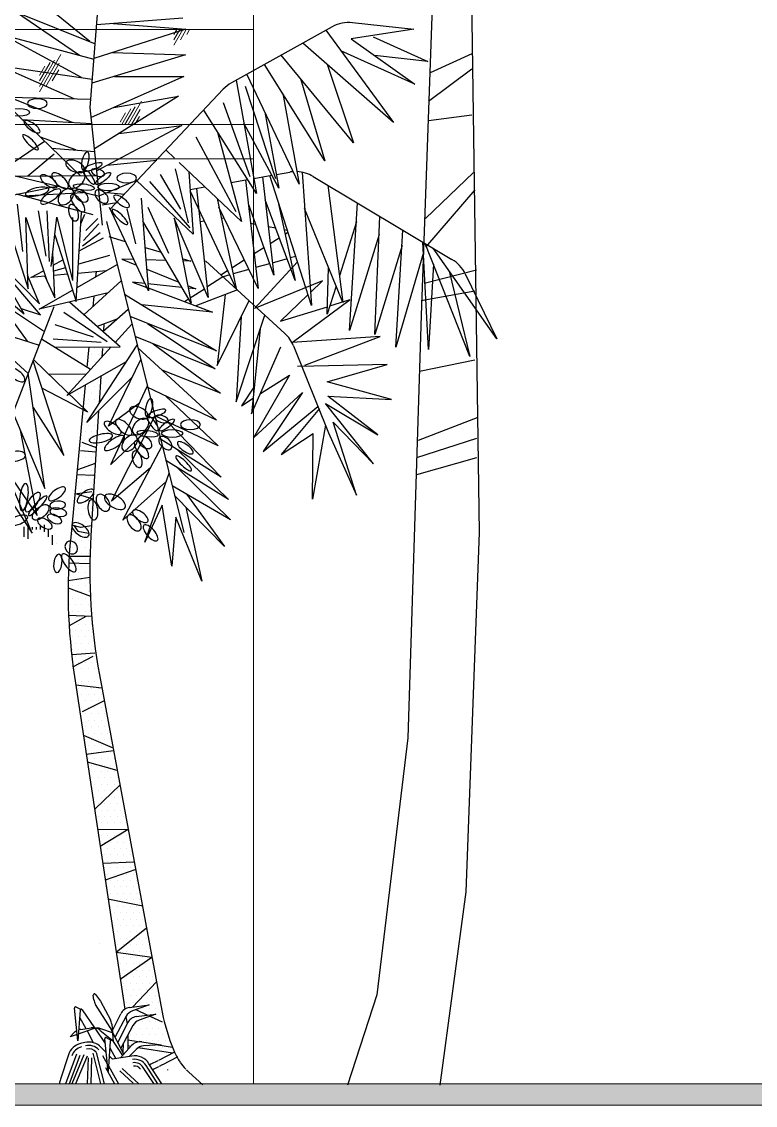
# Model space of a CAD drawing. Header units: millimetres. Extents: x 485872 to 486142, y -52344 to -52207.
# Drawn here: x 485946.03 to 485949.44, y -52339.38 to -52334.34 of the extents above; entities that cross this region are included whole.
import ezdxf

# ---------------------------------------------------------------- set-up
doc = ezdxf.new("R2010")
doc.units = ezdxf.units.MM
doc.header["$LTSCALE"] = 15
doc.layers.add('G', color=8, linetype='Continuous')

# ---------------------------------------------------------------- blocks, each defined once
blk = doc.blocks.new('m4')
at = {"color": 116}
for p, q in [((1153143.65, 193788.69), (1153143.65, 193790.36)), ((1153145.21, 193787.82), (1153145.21, 193790.49)), ((1153140.53, 193788.69), (1153140.53, 193789.61)), ((1153142.09, 193788.69), (1153142.09, 193789.58))]:
    blk.add_line(p, q, dxfattribs=at)
at = {"color": 99}
for p, q in [((1153137.4, 193785.92), (1153137.4, 193789.73)), ((1153138.96, 193785.14), (1153138.96, 193789.89)), ((1153146.78, 193785.89), (1153146.78, 193788.9)), ((1153148.34, 193782.74), (1153148.34, 193786.56)), ((1153149.9, 193783.26), (1153149.9, 193783.35))]:
    blk.add_line(p, q, dxfattribs=at)
at = {"color": 116, "extrusion": (0, 0, -1)}
for centre, major_axis, ratio in [((1153142.46, 193953.71), (-3.84, 0), 0.49154), ((1153140.45, 193944.73), (-2.97, 2.14), 0.360462), ((1153139.82, 193938.71), (-2.97, 2.83), 0.253091), ((1153134.42, 193848.62), (-3.06, 2.33), 0.442386)]:
    blk.add_ellipse(centre, major_axis=major_axis, ratio=ratio, start_param=3.141593, end_param=9.424778, dxfattribs=at)
at = {"color": 116}
blk.add_ellipse((1153135.38, 193950.29), major_axis=(4.1, 0), ratio=0.368132, dxfattribs=at)
at = {"color": 116, "extrusion": (0, 0, -1)}
blk.add_ellipse((1153161.03, 193931.4), major_axis=(0.83, 3.57), ratio=0.360462, dxfattribs=at)
at = {"color": 60, "extrusion": (0, 0, -1)}
for centre, major_axis, ratio in [((1153157.07, 193929.38), (-3.51, 1.56), 0.540694), ((1153163.9, 193929.16), (3.7, 1.33), 0.264339), ((1153146.91, 193923.57), (-3.17, 2.17), 0.417809), ((1153151.28, 193923.81), (-2.98, 2.82), 0.437157), ((1153157.74, 193924.1), (2.73, 2.7), 0.614425), ((1153162.58, 193925.2), (-1.92, 2.71), 0.313033)]:
    blk.add_ellipse(centre, major_axis=major_axis, ratio=ratio, dxfattribs=at)
for centre, major_axis, ratio in [((1153165.93, 193926.98), (-2.57, 0.85), 0.488369), ((1153177.07, 193924.82), (-3.84, 0), 0.49154), ((1153142.41, 193919.55), (4.51, 1.03), 0.326457), ((1153147.66, 193917.68), (3.81, 2.62), 0.34686), ((1153153.54, 193917.61), (2.49, 2.69), 0.643683), ((1153159.53, 193917.96), (-2.37, 1.93), 0.617936), ((1153167.36, 193917.67), (-2.22, 2.22), 0.600771), ((1153158.12, 193915.12), (-2.48, 3.27), 0.39114), ((1153175.06, 193915.83), (-2.97, 2.14), 0.360462)]:
    blk.add_ellipse(centre, major_axis=major_axis, ratio=ratio, start_param=3.141593, end_param=9.424778, dxfattribs=at)
at = {"color": 60}
for centre, major_axis, ratio in [((1153167.96, 193924.69), (2.83, 2.19), 0.290128), ((1153169.99, 193921.4), (4.1, 0), 0.368132)]:
    blk.add_ellipse(centre, major_axis=major_axis, ratio=ratio, dxfattribs=at)
blk.add_ellipse((1153160.48, 193921.33), major_axis=(-4.07, 0.48), ratio=0.299107, start_param=3.141593, end_param=9.424778, dxfattribs=at)
at = {"color": 99, "extrusion": (0, 0, -1)}
for centre, major_axis, ratio in [((1153156.45, 193911.41), (-1.06, 3.14), 0.540694), ((1153174.43, 193909.81), (-2.97, 2.83), 0.253091)]:
    blk.add_ellipse(centre, major_axis=major_axis, ratio=ratio, start_param=3.141593, end_param=9.424778, dxfattribs=at)
at = {"extrusion": (0, 0, -1)}
for centre, major_axis, ratio in [((1153181.74, 193833.9), (-3.51, 1.56), 0.540694), ((1153185.69, 193835.91), (0.83, 3.57), 0.360462), ((1153182.41, 193828.62), (2.73, 2.7), 0.614425), ((1153188.56, 193833.67), (3.7, 1.33), 0.264339), ((1153187.25, 193829.71), (-1.92, 2.71), 0.313033), ((1153171.58, 193828.08), (-3.17, 2.17), 0.417809), ((1153175.94, 193828.32), (-2.98, 2.82), 0.437157), ((1153133.76, 193817.09), (4.16, 0.47), 0.450578), ((1153137.26, 193801.24), (0.71, 5.28), 0.30137), ((1153150.08, 193802.53), (3.16, 2.33), 0.408524), ((1153142.61, 193797.93), (3.53, 3.75), 0.201615), ((1153150.35, 193798.15), (3.04, 0.27), 0.525245)]:
    blk.add_ellipse(centre, major_axis=major_axis, ratio=ratio, dxfattribs=at)
for centre, major_axis, ratio in [((1153190.6, 193831.49), (-2.57, 0.85), 0.488369), ((1153201.74, 193829.33), (-3.84, 0), 0.49154), ((1153167.08, 193824.07), (4.51, 1.03), 0.326457), ((1153172.33, 193822.2), (3.81, 2.62), 0.34686), ((1153178.2, 193822.13), (2.49, 2.69), 0.643683), ((1153184.2, 193822.48), (-2.37, 1.93), 0.617936), ((1153192.02, 193822.19), (-2.22, 2.22), 0.600771), ((1153181.12, 193815.93), (-1.06, 3.14), 0.540694), ((1153182.79, 193819.63), (-2.48, 3.27), 0.39114), ((1153199.73, 193820.35), (-2.97, 2.14), 0.360462), ((1153199.1, 193814.33), (-2.97, 2.83), 0.253091), ((1153161.12, 193801.66), (3.13, 2.37), 0.408524), ((1153167.9, 193799.07), (-1.88, 3.05), 0.633007), ((1153172.5, 193799.46), (-3.95, 2.24), 0.499102), ((1153163.98, 193796.32), (-0.61, 3.88), 0.480617), ((1153134.51, 193792.12), (4.19, 1.51), 0.360462), ((1153150.57, 193795.4), (-3.27, 0.56), 0.483778), ((1153179.91, 193791.29), (-2.26, 2.89), 0.540694), ((1153182.33, 193793.87), (-2.9, 2.09), 0.44838), ((1153145.38, 193791), (-2.76, 1.68), 0.496854), ((1153159.18, 193788.56), (-3.15, 2.34), 0.504647), ((1153186.32, 193787.4), (-2.59, 2.96), 0.408524), ((1153155.62, 193781.72), (-1.74, 2.07), 0.837203), ((1153150.39, 193775.59), (0.45, 3.55), 0.44838), ((1153154.65, 193775.8), (-2.54, 3.33), 0.382991)]:
    blk.add_ellipse(centre, major_axis=major_axis, ratio=ratio, start_param=3.141593, end_param=9.424778, dxfattribs=at)
for centre, major_axis, ratio in [((1153192.63, 193829.2), (2.83, 2.19), 0.290128), ((1153194.66, 193825.91), (4.1, 0), 0.368132), ((1153140.73, 193799.31), (2.54, 3.76), 0.35353), ((1153143.75, 193795.33), (2.9, 2.65), 0.504647)]:
    blk.add_ellipse(centre, major_axis=major_axis, ratio=ratio)
for centre, major_axis, ratio in [((1153185.15, 193825.84), (-4.07, 0.48), 0.299107), ((1153149.14, 193792.74), (-2.6, 1.44), 0.540694)]:
    blk.add_ellipse(centre, major_axis=major_axis, ratio=ratio, start_param=3.141593, end_param=9.424778)
blk = doc.blocks.new('e48')
at = {"color": 97}
for p, q in [((26.3447, 10.0264), (26.3964, 10.6733)), ((26.0987, 10.3415), (26.3615, 10.2365)), ((26.6516, 10.3213), (26.3665, 10.2994)), ((26.6607, 10.2844), (26.3576, 10.1875)), ((26.3164, 10.1251), (26.0565, 10.2665)), ((26.0565, 10.2665), (26.3574, 10.1852)), ((26.4194, 10.2073), (26.66, 10.2001)), ((26.66, 10.2001), (26.351, 10.1059)), ((26.0424, 10.1651), (26.3522, 10.1199)), ((27.0356, 9.7723), (26.8624, 10.1355)), ((26.6542, 10.1282), (26.3482, 9.9932)), ((26.4252, 10.1285), (26.6542, 10.1282)), ((26.8273, 10.1159), (26.8945, 9.7413)), ((26.637, 10.0633), (26.3592, 9.8897)), ((26.7845, 10.086), (26.4116, 9.6894)), ((26.8571, 10.0961), (26.9574, 9.7911)), ((26.0762, 10.06), (26.3469, 10.0534)), ((26.7848, 10.0426), (26.8718, 9.7978)), ((26.8945, 9.7413), (26.72, 10.0174)), ((26.922, 10.0104), (26.9683, 9.7596)), ((26.9683, 9.7596), (26.8528, 9.9737)), ((26.7661, 9.9445), (26.8449, 9.6489)), ((26.8449, 9.6489), (26.6394, 9.8436)), ((26.9599, 9.8047), (27.0039, 9.8124)), ((27.0449, 9.8121), (27.0758, 9.3712)), ((26.8104, 9.7784), (26.865, 9.788)), ((26.8585, 9.7869), (26.8995, 9.4275)), ((26.8855, 9.7916), (26.9453, 9.8021)), ((26.9144, 9.7967), (26.9512, 9.4716)), ((27.0758, 9.3712), (26.9382, 9.8009)), ((27.1304, 9.7688), (27.179, 9.381)), ((26.9512, 9.4716), (26.8676, 9.7073)), ((27.0221, 9.4539), (26.9229, 9.721)), ((26.9649, 9.7176), (27.0221, 9.4539)), ((27.2018, 9.2888), (27.2284, 9.7102)), ((26.8995, 9.4275), (26.7703, 9.697)), ((27.179, 9.381), (27.0533, 9.6925)), ((26.3989, 9.6488), (26.6543, 8.6219)), ((26.8917, 9.6395), (26.875, 9.6427)), ((27.2245, 9.6486), (27.1679, 9.4697)), ((27.2995, 9.6065), (27.2018, 9.2888)), ((25.8655, 9.5628), (26.1274, 9.3446)), ((26.726, 9.5197), (26.988, 9.2795)), ((27.1124, 9.4527), (26.8882, 9.3621)), ((26.1382, 9.2533), (26.0404, 9.3877)), ((26.4584, 9.4095), (26.7626, 9.2219)), ((26.7913, 9.4077), (26.7646, 9.1731)), ((26.7646, 9.1731), (26.8696, 9.3881)), ((27.0644, 9.4067), (26.9734, 9.3195)), ((27.0118, 9.2498), (27.2039, 9.3911)), ((26.2256, 9.3669), (25.9827, 8.7414)), ((26.7487, 9.3496), (26.5156, 9.3743)), ((26.7626, 9.2219), (26.4768, 9.3355)), ((26.5347, 9.3125), (26.7578, 9.162)), ((26.8274, 9.0535), (26.922, 9.34)), ((26.14, 9.1466), (25.9618, 9.3096)), ((25.9618, 9.3096), (26.1767, 9.241)), ((26.2284, 9.3087), (26.3546, 9.2677)), ((26.9069, 9.2943), (26.8784, 9.0133)), ((26.346, 9.1597), (26.1844, 9.2609)), ((26.2226, 9.2618), (26.381, 9.2501)), ((26.3337, 8.985), (26.5003, 9.2409)), ((26.7578, 9.162), (26.4933, 9.269)), ((26.5534, 9.2447), (26.7755, 9.0823)), ((27.3026, 9.2687), (27.0118, 9.2498)), ((27.054, 9.174), (27.3026, 9.2687)), ((26.227, 9.2342), (26.4441, 9.2349)), ((26.2685, 9.0746), (26.4144, 9.2348)), ((26.5027, 9.2314), (26.7624, 8.9929)), ((26.2586, 8.876), (26.1566, 9.1892)), ((26.3365, 9.0205), (26.1582, 9.1934)), ((26.4643, 9.1855), (26.2685, 9.0746)), ((26.4051, 8.9733), (26.5123, 9.1928)), ((27.0839, 9.1717), (27.0295, 9.17)), ((27.3254, 9.1764), (27.0839, 9.1717)), ((26.1956, 8.7665), (26.1405, 9.1478)), ((26.2079, 9.1453), (26.3322, 9.1446)), ((26.4844, 9.1357), (26.3337, 8.985)), ((26.7755, 9.0823), (26.5826, 9.158)), ((26.1861, 9.0988), (26.3365, 9.0205)), ((26.413, 8.8461), (26.5339, 9.1059)), ((26.1568, 9.0349), (26.2586, 8.876)), ((26.5077, 9.0494), (26.4051, 8.9733)), ((26.4154, 8.7253), (26.5588, 9.0056)), ((26.5369, 8.9627), (26.413, 8.8461)), ((26.2982, 7.054), (26.3156, 7.0459)), ((26.4112, 6.9857), (26.363, 7.0623)), ((26.3606, 6.9834), (26.3947, 6.9335)), ((26.4563, 6.8978), (26.4112, 6.9857)), ((26.3775, 6.9768), (26.421, 6.9422)), ((26.4042, 6.84), (26.3932, 6.9485)), ((26.3105, 6.8938), (26.2753, 6.8)), ((26.3653, 6.9035), (26.3908, 6.8))]:
    blk.add_line(p, q, dxfattribs=at)
at = {"color": 100}
for p, q in [((26.344, 10.2435), (26.1063, 10.4373)), ((26.4211, 10.3036), (26.6607, 10.2844)), ((27.1444, 10.2925), (26.8118, 10.1073)), ((27.1236, 10.281), (27.3472, 9.9764)), ((27.4141, 10.2844), (27.2066, 10.2528)), ((27.2114, 10.3062), (27.4141, 10.2844)), ((27.2066, 10.2528), (27.4177, 10.1033)), ((27.2794, 10.2591), (27.4598, 10.1783)), ((27.3472, 9.9764), (27.0477, 10.2387)), ((27.4177, 10.1033), (27.1733, 10.2133)), ((27.2152, 9.9086), (26.9758, 10.1986)), ((27.4598, 10.1783), (27.2841, 10.1979)), ((26.2927, 10.0547), (26.0424, 10.1651)), ((27.1201, 9.8499), (26.921, 10.1681)), ((27.1276, 10.1687), (27.2152, 9.9086)), ((26.9812, 10.072), (27.0356, 9.7723)), ((27.0815, 9.7981), (27.5399, 9.5238)), ((27.2851, 9.2761), (27.3021, 9.6661)), ((27.3541, 9.2344), (27.3781, 9.6206)), ((27.375, 9.5703), (27.2851, 9.2761)), ((27.4619, 9.2258), (27.4436, 9.5814)), ((27.5987, 9.2028), (27.4512, 9.5769)), ((27.6878, 9.262), (27.478, 9.5609)), ((27.4454, 9.5466), (27.3541, 9.2344)), ((27.4785, 9.5078), (27.4619, 9.2258)), ((27.5309, 9.4855), (27.5987, 9.2028)), ((27.5835, 9.4763), (27.6878, 9.262)), ((27.0164, 9.2385), (27.1325, 8.9508)), ((27.0032, 9.1419), (26.8842, 8.9345)), ((26.7624, 8.9929), (26.5352, 9.1005)), ((26.5939, 9.0727), (26.7676, 8.9081)), ((26.8842, 8.9345), (27.0468, 9.0842)), ((27.0468, 9.0842), (26.9168, 8.8897)), ((27.2947, 8.9438), (27.1302, 9.0715)), ((27.1302, 9.0715), (27.3402, 9.0607)), ((26.9168, 8.8897), (27.0974, 9.038)), ((27.1028, 9.0315), (26.9761, 8.8789)), ((27.2811, 8.8485), (27.1222, 9.048)), ((27.1222, 9.048), (27.2947, 8.9438)), ((26.7676, 8.9081), (26.5585, 9.0072)), ((26.5992, 8.9879), (26.7775, 8.8049)), ((27.1225, 8.9757), (27.0789, 8.732)), ((27.2245, 8.7445), (27.1474, 8.9857)), ((27.1474, 8.9857), (27.2811, 8.8485)), ((26.7775, 8.8049), (26.5777, 8.9299)), ((26.9761, 8.8789), (27.0813, 8.9484)), ((27.0789, 8.732), (27.0813, 8.9484)), ((27.1325, 8.9508), (27.2245, 8.7445)), ((26.6339, 8.8947), (26.8017, 8.7306)), ((26.8017, 8.7306), (26.5953, 8.8592)), ((26.6351, 8.8343), (26.8084, 8.6638)), ((26.8084, 8.6638), (26.616, 8.7758)), ((26.7892, 8.5749), (26.6241, 8.7434)), ((26.6644, 8.7476), (26.7892, 8.5749)), ((26.661, 8.7057), (26.7137, 8.4604)), ((26.6282, 8.6722), (26.6152, 8.5105)), ((26.7137, 8.4604), (26.6282, 8.6722))]:
    blk.add_line(p, q, dxfattribs=at)
at = {"color": 99}
for p, q in [((26.3102, 10.198), (26.0987, 10.3415)), ((25.9415, 10.1595), (26.1807, 9.9278)), ((26.423, 10.0262), (26.637, 10.0633)), ((26.2865, 9.9768), (26.0762, 10.06)), ((26.3859, 9.6374), (26.3447, 10.0264)), ((26.1199, 9.9867), (26.3503, 9.9731)), ((26.6473, 9.9661), (26.3669, 9.8165)), ((26.4403, 9.9404), (26.6473, 9.9661)), ((26.1807, 9.9278), (26.3118, 9.8008)), ((26.2973, 9.8856), (26.1807, 9.9278)), ((26.6939, 9.9289), (26.8263, 9.6827)), ((25.9614, 9.7557), (26.1939, 9.915)), ((26.2177, 9.8919), (26.3601, 9.8805)), ((26.6237, 9.8585), (26.5956, 9.8851)), ((26.2262, 9.8715), (26.1397, 9.7994)), ((26.4017, 9.835), (26.5648, 9.8523)), ((26.6257, 9.8232), (26.6685, 9.6453)), ((26.6712, 9.8135), (26.6849, 9.6074)), ((26.0975, 9.7991), (26.3685, 9.8013)), ((26.3759, 9.732), (26.0975, 9.7991)), ((26.5038, 9.7874), (26.3756, 9.7344)), ((26.6849, 9.6074), (26.4976, 9.7849)), ((26.5414, 9.7817), (26.6738, 9.6279)), ((26.5762, 9.8045), (26.6431, 9.6894)), ((26.0558, 9.7301), (26.2346, 9.766)), ((26.1236, 9.7336), (26.3222, 9.7449)), ((26.4005, 9.7447), (26.4592, 9.74)), ((26.6751, 9.7547), (26.7242, 9.7633)), ((26.8271, 9.4273), (26.6754, 9.7501)), ((26.6963, 9.7584), (26.7344, 9.3985)), ((26.3545, 9.671), (26.1021, 9.7394)), ((26.1038, 9.7067), (26.1221, 9.5496)), ((26.3851, 9.7037), (26.433, 9.7121)), ((26.5137, 9.7263), (26.5294, 9.522)), ((26.7644, 9.7251), (26.8271, 9.4273)), ((26.0568, 9.6907), (26.1401, 9.4266)), ((26.1733, 9.6848), (26.1988, 9.535)), ((26.2025, 9.6848), (26.2098, 9.5167)), ((26.3049, 9.4778), (26.3169, 9.6791)), ((26.3146, 9.6413), (26.3278, 9.6735)), ((26.4892, 9.5231), (26.4086, 9.6958)), ((26.4665, 9.6908), (26.4946, 9.5757)), ((26.536, 9.6961), (26.6043, 9.5449)), ((26.1401, 9.4266), (26.1324, 9.6621)), ((26.1324, 9.6621), (26.2015, 9.454)), ((26.2161, 9.5007), (26.2351, 9.6633)), ((26.2351, 9.6633), (26.2865, 9.4539)), ((26.2865, 9.6629), (26.2865, 9.4539)), ((26.3742, 9.641), (26.3231, 9.5862)), ((26.3706, 9.6592), (26.3304, 9.619)), ((26.5959, 9.5202), (26.5195, 9.6508)), ((26.7344, 9.3985), (26.6228, 9.6606)), ((26.6228, 9.6606), (26.6509, 9.5187)), ((26.6328, 9.6371), (26.6276, 9.6363)), ((26.7223, 9.6503), (26.708, 9.6482)), ((26.7854, 9.6597), (26.7784, 9.6586)), ((26.7885, 9.6591), (26.7854, 9.6597)), ((26.2282, 9.6047), (26.2703, 9.4747)), ((26.3779, 9.6117), (26.3194, 9.5679)), ((26.407, 9.5999), (26.461, 9.5836)), ((26.9579, 9.6269), (26.9331, 9.6316)), ((26.9962, 9.6197), (26.9857, 9.6217)), ((26.9887, 9.6076), (26.9982, 9.6136)), ((26.3093, 9.5519), (26.3886, 9.5954)), ((26.5262, 9.5638), (26.5799, 9.5476)), ((26.8863, 9.5429), (26.9187, 9.5633)), ((26.9393, 9.5764), (26.9695, 9.5955)), ((26.2247, 9.4706), (26.2214, 9.5458)), ((26.409, 9.5369), (26.3067, 9.5081)), ((26.6493, 9.5266), (26.6778, 9.518)), ((26.9955, 9.5257), (26.9466, 9.512)), ((27.0238, 9.5336), (27.0059, 9.5286)), ((26.1813, 9.3403), (26.0526, 9.4913)), ((26.0529, 9.5041), (26.1782, 9.3767)), ((26.2232, 9.5046), (26.255, 9.5221)), ((26.2635, 9.496), (26.2241, 9.4849)), ((26.3021, 9.4312), (26.4341, 9.5069)), ((26.4492, 9.5242), (26.4978, 9.5048)), ((26.4892, 9.5231), (26.4492, 9.5242)), ((26.5373, 9.4203), (26.4892, 9.5231)), ((26.5959, 9.5202), (26.5294, 9.522)), ((26.5294, 9.522), (26.5373, 9.4203)), ((26.5318, 9.4912), (26.6376, 9.449)), ((26.6786, 9.3789), (26.5959, 9.5202)), ((26.6778, 9.518), (26.6509, 9.5187)), ((26.6509, 9.5187), (26.6786, 9.3789)), ((26.8126, 9.4963), (26.854, 9.5224)), ((26.8693, 9.4904), (26.8169, 9.4758)), ((26.8882, 9.3621), (27.0295, 9.5159)), ((26.9377, 9.5095), (26.8916, 9.4967)), ((27.1278, 9.3429), (27.1324, 9.4966)), ((26.1274, 9.3446), (26.0523, 9.475)), ((26.1782, 9.3767), (26.1386, 9.4718)), ((26.1489, 9.4639), (26.1906, 9.4867)), ((26.195, 9.468), (26.1489, 9.4639)), ((26.195, 9.468), (26.228, 9.3968)), ((26.2703, 9.4747), (26.2247, 9.4706)), ((26.228, 9.3968), (26.2247, 9.4706)), ((26.2703, 9.4747), (26.2994, 9.3851)), ((26.2994, 9.3851), (26.3049, 9.4778)), ((26.3979, 9.4861), (26.3049, 9.4778)), ((26.3646, 9.4832), (26.3629, 9.4661)), ((26.7308, 9.4328), (26.7834, 9.4671)), ((26.7765, 9.4735), (26.7988, 9.4876)), ((26.8058, 9.4727), (26.784, 9.4666)), ((26.1767, 9.3592), (26.2872, 9.4226)), ((26.3244, 9.3405), (26.4476, 9.453)), ((26.5259, 9.4446), (26.4854, 9.449)), ((26.4854, 9.449), (26.5321, 9.4314)), ((26.6479, 9.4313), (26.5355, 9.4436)), ((26.5365, 9.4297), (26.7487, 9.3496)), ((26.667, 9.4372), (26.6945, 9.4262)), ((26.6945, 9.4262), (26.6686, 9.4291)), ((26.6751, 9.3965), (26.7222, 9.4272)), ((26.8315, 9.423), (26.6936, 9.3704)), ((27.1124, 9.4527), (27.0727, 9.4146)), ((27.157, 9.4355), (27.1278, 9.3429)), ((26.4041, 9.4133), (26.1767, 9.3592)), ((26.4441, 9.2349), (26.2764, 9.3829)), ((26.3568, 9.4021), (26.3535, 9.3671)), ((26.3969, 9.4116), (26.3965, 9.4064)), ((26.6566, 9.3844), (26.6702, 9.3933)), ((27.1364, 9.3701), (27.2039, 9.3911)), ((26.1915, 9.2866), (26.0819, 9.3597)), ((26.1175, 9.3618), (26.1813, 9.3403)), ((26.2578, 9.3498), (26.4015, 9.253)), ((26.3868, 9.2855), (26.4708, 9.3596)), ((26.9734, 9.3195), (27.1285, 9.3677)), ((26.4334, 9.3266), (26.368, 9.302)), ((26.3906, 9.3105), (26.3892, 9.2877)), ((26.4277, 9.2494), (26.4831, 9.3102)), ((26.8439, 9.3355), (26.8274, 9.0535)), ((26.3605, 9.2304), (26.3605, 9.2304)), ((26.3711, 9.2092), (26.3711, 9.2092)), ((26.3817, 9.2304), (26.3817, 9.2304)), ((26.4029, 9.2304), (26.4029, 9.2304)), ((26.3393, 9.188), (26.3393, 9.188)), ((26.3605, 9.188), (26.3605, 9.188)), ((27.128, 9.1199), (27.3254, 9.1764)), ((26.3322, 9.1446), (26.3322, 9.1446)), ((26.3393, 9.1032), (26.3393, 9.1032)), ((26.8877, 9.1049), (26.8444, 9.0401)), ((26.2863, 9.082), (26.2863, 9.082)), ((26.3075, 9.082), (26.3075, 9.082)), ((26.3287, 9.082), (26.3287, 9.082)), ((26.3499, 9.082), (26.3499, 9.082)), ((26.3605, 9.0608), (26.3605, 9.0608)), ((26.3711, 9.082), (26.3711, 9.082)), ((26.8444, 9.0401), (26.8837, 9.0653)), ((26.0902, 9.0183), (26.1956, 8.7665)), ((26.3287, 8.9973), (26.3287, 8.9973)), ((26.3393, 9.0185), (26.3393, 9.0185)), ((26.3499, 8.9973), (26.3499, 8.9973)), ((26.3605, 9.0185), (26.3605, 9.0185)), ((26.3711, 8.9973), (26.3711, 8.9973)), ((26.1705, 8.6781), (26.1147, 8.9599)), ((26.3181, 8.9761), (26.3181, 8.9761)), ((26.3393, 8.9761), (26.3393, 8.9761)), ((26.3605, 8.9761), (26.3605, 8.9761)), ((26.3575, 7.0777), (26.3555, 7.0928)), ((26.3623, 7.0955), (26.3788, 7.0728)), ((26.3788, 7.0728), (26.4119, 7.0112)), ((26.4752, 7.0522), (26.5397, 7.0607)), ((26.5397, 7.0607), (26.4844, 7.0407)), ((26.3043, 6.9417), (26.2933, 7.0502)), ((26.3117, 7.043), (26.3043, 6.9417)), ((26.3101, 7.0206), (26.3308, 6.9821)), ((26.3186, 7.0448), (26.3598, 6.9846)), ((26.4182, 6.9737), (26.4462, 7.0313)), ((26.464, 7.0231), (26.4272, 6.9546)), ((26.4974, 7.0218), (26.5618, 7.0302)), ((26.5618, 7.0302), (26.5065, 7.0102)), ((26.3138, 6.9796), (26.3487, 6.9846)), ((26.4162, 6.9966), (26.4212, 6.9391)), ((26.4368, 6.9358), (26.4684, 7.0008)), ((26.4861, 6.9926), (26.446, 6.9179)), ((26.4982, 7.0054), (26.4982, 7.0054)), ((26.2792, 6.9548), (26.2917, 6.9681)), ((26.3021, 6.9629), (26.2792, 6.9548)), ((26.3555, 6.9816), (26.3059, 6.9642)), ((26.3349, 6.9744), (26.3555, 6.9359)), ((26.4187, 6.9682), (26.3804, 6.9816)), ((26.3983, 6.9525), (26.4152, 6.9435)), ((26.3271, 6.9363), (26.3135, 6.933)), ((26.3978, 6.9031), (26.3819, 6.9201)), ((26.4116, 6.9413), (26.4042, 6.84)), ((26.41, 6.9189), (26.4294, 6.8828)), ((26.4185, 6.9431), (26.4524, 6.8935)), ((26.4451, 6.8854), (26.4821, 6.9265)), ((26.4544, 6.9334), (26.4534, 6.9035)), ((26.4969, 6.9136), (26.474, 6.8903)), ((26.5158, 6.9385), (26.5801, 6.9287)), ((26.5801, 6.9287), (26.5214, 6.9249)), ((26.2734, 6.8957), (26.2468, 6.8149)), ((26.3, 6.8978), (26.2632, 6.8)), ((26.3246, 6.8958), (26.2843, 6.8)), ((26.3351, 6.8914), (26.2966, 6.8)), ((26.3385, 6.8859), (26.3357, 6.8)), ((26.3498, 6.8856), (26.347, 6.8)), ((26.3543, 6.9008), (26.3791, 6.8)), ((26.3859, 6.8938), (26.4016, 6.8661)), ((26.4185, 6.881), (26.408, 6.8921)), ((26.4825, 6.8917), (26.4185, 6.881)), ((26.3958, 6.8534), (26.4259, 6.8)), ((26.4056, 6.8589), (26.4389, 6.8)), ((26.4432, 6.8425), (26.4868, 6.8018)), ((26.4509, 6.8508), (26.5054, 6.8)), ((26.5548, 6.8004), (26.5203, 6.8542)), ((26.5684, 6.8001), (26.5298, 6.8603)), ((26.582, 6.7999), (26.5393, 6.8664))]:
    blk.add_line(p, q, dxfattribs=at)
at = {"color": 62}
for p, q in [((27.0394, 10.1215), (27.1201, 9.8499)), ((26.8784, 9.0133), (26.9745, 9.2347)), ((26.9077, 9.0807), (27.0032, 9.1419)), ((27.3402, 9.0607), (27.128, 9.1199)), ((26.4525, 8.6621), (26.5832, 8.9077)), ((26.0164, 8.8282), (26.1537, 8.6192)), ((26.5448, 8.8355), (26.4154, 8.7253)), ((26.5252, 8.59), (26.6055, 8.8181)), ((26.5954, 8.7893), (26.4525, 8.6621)), ((26.6152, 8.5105), (26.5831, 8.7119))]:
    blk.add_line(p, q, dxfattribs=at)
at = {"color": 47}
for p, q in [((26.3408, 9.2346), (26.3344, 9.167)), ((26.3499, 9.2092), (26.3499, 9.2092)), ((26.3856, 9.2292), (26.3839, 9.2013)), ((26.38, 9.1378), (26.3744, 9.0476)), ((26.3288, 9.1088), (26.2808, 8.6062)), ((26.3605, 9.1032), (26.3605, 9.1032)), ((26.3711, 9.1244), (26.3711, 9.1244)), ((26.3393, 9.0608), (26.3393, 9.0608)), ((26.373, 9.0243), (26.3476, 8.6109)), ((26.3287, 8.9549), (26.3287, 8.9549)), ((26.3499, 8.9549), (26.3499, 8.9549)), ((26.3181, 8.9337), (26.3181, 8.9337)), ((26.3655, 8.9017), (26.3182, 8.9194)), ((26.3393, 8.9337), (26.3393, 8.9337)), ((26.3605, 8.9337), (26.3605, 8.9337)), ((26.3646, 8.887), (26.3135, 8.8911)), ((26.3181, 8.8913), (26.3181, 8.8913)), ((26.3287, 8.9125), (26.3287, 8.9125)), ((26.3393, 8.8913), (26.3393, 8.8913)), ((26.3499, 8.9125), (26.3499, 8.9125)), ((26.3605, 8.8913), (26.3605, 8.8913)), ((26.3039, 8.8297), (26.3623, 8.8503)), ((26.3075, 8.8701), (26.3075, 8.8701)), ((26.3181, 8.8489), (26.3181, 8.8489)), ((26.3287, 8.8701), (26.3287, 8.8701)), ((26.3393, 8.8489), (26.3393, 8.8489)), ((26.3499, 8.8701), (26.3499, 8.8701)), ((26.3605, 8.8489), (26.3605, 8.8489)), ((26.3006, 8.8133), (26.3573, 8.8111)), ((26.3075, 8.8278), (26.3075, 8.8278)), ((26.3287, 8.8278), (26.3287, 8.8278)), ((26.3499, 8.8278), (26.3499, 8.8278)), ((26.3075, 8.7854), (26.3075, 8.7854)), ((26.3181, 8.8066), (26.3181, 8.8066)), ((26.3287, 8.7854), (26.3287, 8.7854)), ((26.3393, 8.8066), (26.3393, 8.8066)), ((26.3499, 8.7854), (26.3499, 8.7854)), ((26.295, 8.7492), (26.3506, 8.7567)), ((26.2969, 8.7642), (26.2969, 8.7642)), ((26.2998, 8.7488), (26.3534, 8.7325)), ((26.3075, 8.743), (26.3075, 8.743)), ((26.3181, 8.7642), (26.3181, 8.7642)), ((26.3287, 8.743), (26.3287, 8.743)), ((26.3393, 8.7642), (26.3393, 8.7642)), ((26.3499, 8.743), (26.3499, 8.743)), ((26.2969, 8.7218), (26.2969, 8.7218)), ((26.3181, 8.7218), (26.3181, 8.7218)), ((26.3393, 8.7218), (26.3393, 8.7218)), ((26.3075, 8.7006), (26.3075, 8.7006)), ((26.3287, 8.7006), (26.3287, 8.7006)), ((26.3393, 8.6794), (26.3393, 8.6794)), ((26.3499, 8.7006), (26.3499, 8.7006)), ((26.3496, 8.644), (26.3148, 8.6376)), ((26.3393, 8.637), (26.3393, 8.637)), ((26.3499, 8.6582), (26.3499, 8.6582)), ((26.3043, 8.6265), (26.3396, 8.6189)), ((26.3393, 8.5947), (26.3393, 8.5947)), ((26.2737, 8.5429), (26.3446, 8.5431)), ((26.3393, 8.5523), (26.3393, 8.5523)), ((26.2744, 8.5213), (26.3441, 8.5189)), ((26.3393, 8.5099), (26.3393, 8.5099)), ((26.3441, 8.4732), (26.2726, 8.4613)), ((26.3393, 8.4675), (26.3393, 8.4675)), ((26.2723, 8.4383), (26.3459, 8.4116)), ((26.2757, 8.4251), (26.2757, 8.4251)), ((26.2863, 8.4463), (26.2863, 8.4463)), ((26.2969, 8.4251), (26.2969, 8.4251)), ((26.3075, 8.4463), (26.3075, 8.4463)), ((26.3181, 8.4251), (26.3181, 8.4251)), ((26.3287, 8.4463), (26.3287, 8.4463)), ((26.3393, 8.4251), (26.3393, 8.4251)), ((26.2757, 8.3827), (26.2757, 8.3827)), ((26.2863, 8.4039), (26.2863, 8.4039)), ((26.2969, 8.3827), (26.2969, 8.3827)), ((26.3075, 8.4039), (26.3075, 8.4039)), ((26.3181, 8.3827), (26.3181, 8.3827)), ((26.3287, 8.4039), (26.3287, 8.4039)), ((26.3393, 8.3827), (26.3393, 8.3827)), ((26.2863, 8.3616), (26.2863, 8.3616)), ((26.3075, 8.3616), (26.3075, 8.3616)), ((26.3287, 8.3616), (26.3287, 8.3616)), ((26.2934, 8.146), (26.4594, 7.0464)), ((26.3756, 8.1514), (26.5848, 7.0241)), ((26.3075, 8.0649), (26.3075, 8.0649)), ((26.3915, 8.0656), (26.3185, 8.0291)), ((26.3287, 8.0649), (26.3287, 8.0649)), ((26.3499, 8.0649), (26.3499, 8.0649)), ((26.3711, 8.0649), (26.3711, 8.0649)), ((26.3181, 8.0437), (26.3181, 8.0437)), ((26.3393, 8.0437), (26.3393, 8.0437)), ((26.3605, 8.0437), (26.3605, 8.0437)), ((26.3817, 8.0437), (26.3817, 8.0437)), ((26.3254, 7.951), (26.4173, 7.9115)), ((26.4135, 7.9377), (26.4135, 7.9377)), ((26.3322, 7.8891), (26.4221, 7.9009)), ((26.4135, 7.8954), (26.4135, 7.8954)), ((26.4342, 7.8356), (26.3362, 7.8627)), ((26.4135, 7.853), (26.4135, 7.853)), ((26.4241, 7.8742), (26.4241, 7.8742)), ((26.4135, 7.8106), (26.4135, 7.8106)), ((26.4241, 7.8318), (26.4241, 7.8318)), ((26.4347, 7.8106), (26.4347, 7.8106)), ((26.4439, 7.7881), (26.36, 7.7071)), ((26.3605, 7.7894), (26.3605, 7.7894)), ((26.3817, 7.7894), (26.3817, 7.7894)), ((26.4029, 7.7894), (26.4029, 7.7894)), ((26.4241, 7.7894), (26.4241, 7.7894)), ((26.3711, 7.7682), (26.3711, 7.7682)), ((26.3923, 7.7682), (26.3923, 7.7682)), ((26.4135, 7.7682), (26.4135, 7.7682)), ((26.4347, 7.7682), (26.4347, 7.7682)), ((26.4705, 7.6401), (26.3781, 7.584)), ((26.3817, 7.5775), (26.3817, 7.5775)), ((26.3923, 7.5563), (26.3923, 7.5563)), ((26.4029, 7.5775), (26.4029, 7.5775)), ((26.4135, 7.5563), (26.4135, 7.5563)), ((26.4241, 7.5775), (26.4241, 7.5775)), ((26.4347, 7.5563), (26.4347, 7.5563)), ((26.4453, 7.5775), (26.4453, 7.5775)), ((26.4559, 7.5563), (26.4559, 7.5563)), ((26.4664, 7.5775), (26.4664, 7.5775)), ((26.477, 7.5563), (26.477, 7.5563)), ((26.3888, 7.5294), (26.4896, 7.5333)), ((26.4029, 7.5351), (26.4029, 7.5351)), ((26.4241, 7.5351), (26.4241, 7.5351)), ((26.4453, 7.5351), (26.4453, 7.5351)), ((26.4664, 7.5351), (26.4664, 7.5351)), ((26.4876, 7.5351), (26.4876, 7.5351)), ((26.3923, 7.5139), (26.3923, 7.5139)), ((26.4954, 7.5085), (26.3951, 7.4723)), ((26.4029, 7.4927), (26.4029, 7.4927)), ((26.4135, 7.5139), (26.4135, 7.5139)), ((26.4241, 7.4927), (26.4241, 7.4927)), ((26.4347, 7.5139), (26.4347, 7.5139)), ((26.4453, 7.4927), (26.4453, 7.4927)), ((26.4559, 7.5139), (26.4559, 7.5139)), ((26.4664, 7.4927), (26.4664, 7.4927)), ((26.477, 7.5139), (26.477, 7.5139)), ((26.4876, 7.4927), (26.4876, 7.4927)), ((26.4029, 7.4504), (26.4029, 7.4504)), ((26.4135, 7.4716), (26.4135, 7.4716)), ((26.4241, 7.4504), (26.4241, 7.4504)), ((26.4347, 7.4716), (26.4347, 7.4716)), ((26.4453, 7.4504), (26.4453, 7.4504)), ((26.4559, 7.4716), (26.4559, 7.4716)), ((26.4664, 7.4504), (26.4664, 7.4504)), ((26.477, 7.4716), (26.477, 7.4716)), ((26.4876, 7.4504), (26.4876, 7.4504)), ((26.4982, 7.4716), (26.4982, 7.4716)), ((26.549, 7.2173), (26.4446, 7.1444)), ((26.4453, 7.1537), (26.4453, 7.1537)), ((26.4453, 7.1537), (26.4453, 7.1537)), ((26.4559, 7.1325), (26.4559, 7.1325)), ((26.4664, 7.1537), (26.4664, 7.1537)), ((26.477, 7.1325), (26.477, 7.1325)), ((26.564, 7.1365), (26.4851, 7.0535)), ((26.4876, 7.1537), (26.4876, 7.1537)), ((26.4982, 7.1325), (26.4982, 7.1325)), ((26.5088, 7.1537), (26.5088, 7.1537)), ((26.5194, 7.1325), (26.5194, 7.1325)), ((26.53, 7.1537), (26.53, 7.1537)), ((26.5406, 7.1325), (26.5406, 7.1325)), ((26.5512, 7.1537), (26.5512, 7.1537)), ((26.5618, 7.1325), (26.5618, 7.1325)), ((26.5618, 7.1325), (26.5618, 7.1325)), ((26.5618, 7.1325), (26.5618, 7.1325)), ((26.4559, 7.0901), (26.4559, 7.0901)), ((26.4664, 7.1113), (26.4664, 7.1113)), ((26.477, 7.0901), (26.477, 7.0901)), ((26.4876, 7.1113), (26.4876, 7.1113)), ((26.4982, 7.0901), (26.4982, 7.0901)), ((26.5088, 7.1113), (26.5088, 7.1113)), ((26.5194, 7.0901), (26.5194, 7.0901)), ((26.53, 7.1113), (26.53, 7.1113)), ((26.5406, 7.0901), (26.5406, 7.0901)), ((26.5406, 7.0901), (26.5406, 7.0901)), ((26.5406, 7.0901), (26.5406, 7.0901)), ((26.5512, 7.1113), (26.5512, 7.1113)), ((26.5512, 7.1113), (26.5512, 7.1113)), ((26.5512, 7.1113), (26.5512, 7.1113)), ((26.5618, 7.0901), (26.5618, 7.0901)), ((26.5618, 7.0901), (26.5618, 7.0901)), ((26.5618, 7.0901), (26.5618, 7.0901)), ((26.4664, 7.0689), (26.4664, 7.0689)), ((26.4876, 7.0689), (26.4876, 7.0689)), ((26.5088, 7.0689), (26.5088, 7.0689)), ((26.5088, 7.0689), (26.5088, 7.0689)), ((26.5088, 7.0689), (26.5088, 7.0689)), ((26.53, 7.0689), (26.53, 7.0689)), ((26.53, 7.0689), (26.53, 7.0689)), ((26.53, 7.0689), (26.53, 7.0689)), ((26.5512, 7.0689), (26.5512, 7.0689)), ((26.5512, 7.0689), (26.5512, 7.0689)), ((26.5512, 7.0689), (26.5512, 7.0689)), ((26.5724, 7.0689), (26.5724, 7.0689)), ((26.5724, 7.0689), (26.5724, 7.0689)), ((26.5724, 7.0689), (26.5724, 7.0689)), ((26.4631, 7.0216), (26.4668, 6.9976)), ((26.477, 7.0477), (26.477, 7.0477)), ((26.4959, 7.0449), (26.5348, 7.0267)), ((26.4982, 7.0477), (26.4982, 7.0477)), ((26.5194, 7.0477), (26.5194, 7.0477)), ((26.5406, 7.0477), (26.5406, 7.0477)), ((26.5423, 7.0232), (26.5827, 7.0043)), ((26.5618, 7.0477), (26.5618, 7.0477)), ((26.4876, 6.9842), (26.4876, 6.9842)), ((26.5088, 6.9842), (26.5088, 6.9842)), ((26.5194, 7.0054), (26.5194, 7.0054)), ((26.53, 6.9842), (26.53, 6.9842)), ((26.5406, 7.0054), (26.5406, 7.0054)), ((26.5512, 6.9842), (26.5512, 6.9842)), ((26.5618, 7.0054), (26.5618, 7.0054)), ((26.5724, 6.9842), (26.5724, 6.9842)), ((26.583, 7.0054), (26.583, 7.0054)), ((26.583, 7.0054), (26.583, 7.0054)), ((26.5893, 7.0054), (26.6077, 6.9426)), ((26.5936, 6.9842), (26.5936, 6.9842)), ((26.469, 6.9607), (26.4698, 6.9128)), ((26.477, 6.963), (26.477, 6.963)), ((26.4982, 6.963), (26.4982, 6.963)), ((26.5194, 6.963), (26.5194, 6.963)), ((26.5406, 6.963), (26.5406, 6.963)), ((26.5618, 6.963), (26.5618, 6.963)), ((26.583, 6.963), (26.583, 6.963)), ((26.4559, 6.9206), (26.4559, 6.9206)), ((26.4664, 6.9418), (26.4664, 6.9418)), ((26.5039, 6.9384), (26.4693, 6.9441)), ((26.4793, 6.9233), (26.4696, 6.9249)), ((26.477, 6.9206), (26.477, 6.9206)), ((26.4876, 6.9418), (26.4876, 6.9418)), ((26.4982, 6.9206), (26.4982, 6.9206)), ((26.6169, 6.9009), (26.504, 6.9193)), ((26.5088, 6.9418), (26.5088, 6.9418)), ((26.5194, 6.9206), (26.5194, 6.9206)), ((26.53, 6.9418), (26.53, 6.9418)), ((26.5406, 6.9206), (26.5406, 6.9206)), ((26.5512, 6.9418), (26.5512, 6.9418)), ((26.5618, 6.9206), (26.5618, 6.9206)), ((26.6174, 6.9199), (26.5683, 6.9279)), ((26.5724, 6.9418), (26.5724, 6.9418)), ((26.583, 6.9206), (26.583, 6.9206)), ((26.5936, 6.9418), (26.5936, 6.9418)), ((26.6042, 6.9206), (26.6042, 6.9206)), ((26.6077, 6.9426), (26.6241, 6.9043)), ((26.5689, 6.8762), (26.5459, 6.8644)), ((26.624, 6.9045), (26.5705, 6.877)), ((26.6322, 6.8876), (26.5837, 6.8626)), ((26.5458, 6.8643), (26.542, 6.8623)), ((26.555, 6.8479), (26.5522, 6.8464)), ((26.5708, 6.856), (26.5555, 6.8481)), ((26.5826, 6.8621), (26.5733, 6.8573)), ((26.6013, 6.8454), (26.602, 6.8468)), ((26.6711, 6.8384), (26.7168, 6.797))]:
    blk.add_line(p, q, dxfattribs=at)
at = {"color": 84}
for p, q in [((26.1537, 8.6192), (26.039, 8.8863)), ((26.0572, 8.8439), (26.1705, 8.6781)), ((26.5831, 8.7119), (26.5252, 8.59))]:
    blk.add_line(p, q, dxfattribs=at)
at = {"color": 49}
for p, q in [((26.2969, 8.6794), (26.2969, 8.6794)), ((26.3181, 8.6794), (26.3181, 8.6794)), ((26.3148, 8.6376), (26.2847, 8.6462)), ((26.2863, 8.6582), (26.2863, 8.6582)), ((26.2914, 8.6443), (26.3043, 8.6265)), ((26.2969, 8.637), (26.2969, 8.637)), ((26.3075, 8.6582), (26.3075, 8.6582)), ((26.3181, 8.637), (26.3181, 8.637)), ((26.3287, 8.6582), (26.3287, 8.6582)), ((26.2863, 8.6158), (26.2863, 8.6158)), ((26.2969, 8.5947), (26.2969, 8.5947)), ((26.3075, 8.6158), (26.3075, 8.6158)), ((26.3181, 8.5947), (26.3181, 8.5947)), ((26.3287, 8.6158), (26.3287, 8.6158)), ((26.2863, 8.5735), (26.2863, 8.5735)), ((26.3075, 8.5735), (26.3075, 8.5735)), ((26.3287, 8.5735), (26.3287, 8.5735)), ((26.2863, 8.5311), (26.2863, 8.5311)), ((26.2969, 8.5523), (26.2969, 8.5523)), ((26.3075, 8.5311), (26.3075, 8.5311)), ((26.3181, 8.5523), (26.3181, 8.5523)), ((26.3287, 8.5311), (26.3287, 8.5311)), ((26.2757, 8.5099), (26.2757, 8.5099)), ((26.2863, 8.4887), (26.2863, 8.4887)), ((26.2969, 8.5099), (26.2969, 8.5099)), ((26.3075, 8.4887), (26.3075, 8.4887)), ((26.3181, 8.5099), (26.3181, 8.5099)), ((26.3287, 8.4887), (26.3287, 8.4887)), ((26.2757, 8.4675), (26.2757, 8.4675)), ((26.2969, 8.4675), (26.2969, 8.4675)), ((26.3181, 8.4675), (26.3181, 8.4675)), ((26.3501, 8.3436), (26.274, 8.3476)), ((26.3307, 8.3444), (26.2758, 8.313)), ((26.2757, 8.3404), (26.2757, 8.3404)), ((26.2863, 8.3192), (26.2863, 8.3192)), ((26.2969, 8.3404), (26.2969, 8.3404)), ((26.3075, 8.3192), (26.3075, 8.3192)), ((26.3181, 8.3404), (26.3181, 8.3404)), ((26.3287, 8.3192), (26.3287, 8.3192)), ((26.3393, 8.3404), (26.3393, 8.3404)), ((26.3499, 8.3192), (26.3499, 8.3192)), ((26.2863, 8.2768), (26.2863, 8.2768)), ((26.2969, 8.298), (26.2969, 8.298)), ((26.3075, 8.2768), (26.3075, 8.2768)), ((26.3181, 8.298), (26.3181, 8.298)), ((26.3287, 8.2768), (26.3287, 8.2768)), ((26.3393, 8.298), (26.3393, 8.298)), ((26.3499, 8.2768), (26.3499, 8.2768)), ((26.2969, 8.2556), (26.2969, 8.2556)), ((26.3181, 8.2556), (26.3181, 8.2556)), ((26.3393, 8.2556), (26.3393, 8.2556)), ((26.2841, 8.2183), (26.3604, 8.2238)), ((26.2863, 8.2344), (26.2863, 8.2344)), ((26.2884, 8.1779), (26.3549, 8.2132)), ((26.2969, 8.2132), (26.2969, 8.2132)), ((26.3075, 8.2344), (26.3075, 8.2344)), ((26.3181, 8.2132), (26.3181, 8.2132)), ((26.3287, 8.2344), (26.3287, 8.2344)), ((26.3393, 8.2132), (26.3393, 8.2132)), ((26.3499, 8.2344), (26.3499, 8.2344)), ((26.3605, 8.2132), (26.3605, 8.2132)), ((26.2969, 8.1708), (26.2969, 8.1708)), ((26.3075, 8.192), (26.3075, 8.192)), ((26.3181, 8.1708), (26.3181, 8.1708)), ((26.3287, 8.192), (26.3287, 8.192)), ((26.3393, 8.1708), (26.3393, 8.1708)), ((26.3499, 8.192), (26.3499, 8.192)), ((26.3605, 8.1708), (26.3605, 8.1708)), ((26.2969, 8.1285), (26.2969, 8.1285)), ((26.3181, 8.1285), (26.3181, 8.1285)), ((26.3393, 8.1285), (26.3393, 8.1285)), ((26.3605, 8.1285), (26.3605, 8.1285)), ((26.3838, 8.1072), (26.2978, 8.117)), ((26.3075, 8.1073), (26.3075, 8.1073)), ((26.3287, 8.1073), (26.3287, 8.1073)), ((26.3499, 8.1073), (26.3499, 8.1073)), ((26.3711, 8.1073), (26.3711, 8.1073)), ((26.3181, 8.0861), (26.3181, 8.0861)), ((26.3393, 8.0861), (26.3393, 8.0861)), ((26.3605, 8.0861), (26.3605, 8.0861)), ((26.3817, 8.0861), (26.3817, 8.0861)), ((26.3287, 8.0225), (26.3287, 8.0225)), ((26.3499, 8.0225), (26.3499, 8.0225)), ((26.3711, 8.0225), (26.3711, 8.0225)), ((26.3923, 8.0225), (26.3923, 8.0225)), ((26.3181, 8.0013), (26.3181, 8.0013)), ((26.3393, 8.0013), (26.3393, 8.0013)), ((26.3605, 8.0013), (26.3605, 8.0013)), ((26.3817, 8.0013), (26.3817, 8.0013)), ((26.4029, 8.0013), (26.4029, 8.0013)), ((26.3287, 7.9801), (26.3287, 7.9801)), ((26.3393, 7.9589), (26.3393, 7.9589)), ((26.3499, 7.9801), (26.3499, 7.9801)), ((26.3605, 7.9589), (26.3605, 7.9589)), ((26.3711, 7.9801), (26.3711, 7.9801)), ((26.3817, 7.9589), (26.3817, 7.9589)), ((26.3923, 7.9801), (26.3923, 7.9801)), ((26.4029, 7.9589), (26.4029, 7.9589)), ((26.3287, 7.9377), (26.3287, 7.9377)), ((26.3393, 7.9166), (26.3393, 7.9166)), ((26.3499, 7.9377), (26.3499, 7.9377)), ((26.3605, 7.9166), (26.3605, 7.9166)), ((26.3711, 7.9377), (26.3711, 7.9377)), ((26.3817, 7.9166), (26.3817, 7.9166)), ((26.3923, 7.9377), (26.3923, 7.9377)), ((26.4029, 7.9166), (26.4029, 7.9166)), ((26.3499, 7.8954), (26.3499, 7.8954)), ((26.3711, 7.8954), (26.3711, 7.8954)), ((26.3923, 7.8954), (26.3923, 7.8954)), ((26.3393, 7.8742), (26.3393, 7.8742)), ((26.3499, 7.853), (26.3499, 7.853)), ((26.3605, 7.8742), (26.3605, 7.8742)), ((26.3711, 7.853), (26.3711, 7.853)), ((26.3817, 7.8742), (26.3817, 7.8742)), ((26.3923, 7.853), (26.3923, 7.853)), ((26.4029, 7.8742), (26.4029, 7.8742)), ((26.3499, 7.8106), (26.3499, 7.8106)), ((26.3605, 7.8318), (26.3605, 7.8318)), ((26.3711, 7.8106), (26.3711, 7.8106)), ((26.3817, 7.8318), (26.3817, 7.8318)), ((26.3923, 7.8106), (26.3923, 7.8106)), ((26.4029, 7.8318), (26.4029, 7.8318)), ((26.3605, 7.747), (26.3605, 7.747)), ((26.3817, 7.747), (26.3817, 7.747)), ((26.4029, 7.747), (26.4029, 7.747)), ((26.4241, 7.747), (26.4241, 7.747)), ((26.4453, 7.747), (26.4453, 7.747)), ((26.3605, 7.7046), (26.3605, 7.7046)), ((26.3711, 7.7258), (26.3711, 7.7258)), ((26.3817, 7.7046), (26.3817, 7.7046)), ((26.3923, 7.7258), (26.3923, 7.7258)), ((26.4029, 7.7046), (26.4029, 7.7046)), ((26.4135, 7.7258), (26.4135, 7.7258)), ((26.4241, 7.7046), (26.4241, 7.7046)), ((26.4347, 7.7258), (26.4347, 7.7258)), ((26.4453, 7.7046), (26.4453, 7.7046)), ((26.3711, 7.6835), (26.3711, 7.6835)), ((26.3923, 7.6835), (26.3923, 7.6835)), ((26.4135, 7.6835), (26.4135, 7.6835)), ((26.4347, 7.6835), (26.4347, 7.6835)), ((26.4559, 7.6835), (26.4559, 7.6835)), ((26.3703, 7.6406), (26.4732, 7.6417)), ((26.3711, 7.6411), (26.3711, 7.6411)), ((26.3817, 7.6623), (26.3817, 7.6623)), ((26.3923, 7.6411), (26.3923, 7.6411)), ((26.4029, 7.6623), (26.4029, 7.6623)), ((26.4135, 7.6411), (26.4135, 7.6411)), ((26.4241, 7.6623), (26.4241, 7.6623)), ((26.4347, 7.6411), (26.4347, 7.6411)), ((26.4453, 7.6623), (26.4453, 7.6623)), ((26.4559, 7.6411), (26.4559, 7.6411)), ((26.3817, 7.6199), (26.3817, 7.6199)), ((26.3923, 7.5987), (26.3923, 7.5987)), ((26.4029, 7.6199), (26.4029, 7.6199)), ((26.4135, 7.5987), (26.4135, 7.5987)), ((26.4241, 7.6199), (26.4241, 7.6199)), ((26.4347, 7.5987), (26.4347, 7.5987)), ((26.4453, 7.6199), (26.4453, 7.6199)), ((26.4559, 7.5987), (26.4559, 7.5987)), ((26.4664, 7.6199), (26.4664, 7.6199)), ((26.477, 7.5987), (26.477, 7.5987)), ((26.4135, 7.4292), (26.4135, 7.4292)), ((26.4347, 7.4292), (26.4347, 7.4292)), ((26.4559, 7.4292), (26.4559, 7.4292)), ((26.477, 7.4292), (26.477, 7.4292)), ((26.4982, 7.4292), (26.4982, 7.4292)), ((26.4037, 7.4111), (26.5186, 7.3884)), ((26.4135, 7.3868), (26.4135, 7.3868)), ((26.4241, 7.408), (26.4241, 7.408)), ((26.4347, 7.3868), (26.4347, 7.3868)), ((26.4453, 7.408), (26.4453, 7.408)), ((26.4559, 7.3868), (26.4559, 7.3868)), ((26.4664, 7.408), (26.4664, 7.408)), ((26.477, 7.3868), (26.477, 7.3868)), ((26.4876, 7.408), (26.4876, 7.408)), ((26.4982, 7.3868), (26.4982, 7.3868)), ((26.5088, 7.408), (26.5088, 7.408)), ((26.4241, 7.3656), (26.4241, 7.3656)), ((26.4347, 7.3444), (26.4347, 7.3444)), ((26.4453, 7.3656), (26.4453, 7.3656)), ((26.4559, 7.3444), (26.4559, 7.3444)), ((26.4664, 7.3656), (26.4664, 7.3656)), ((26.477, 7.3444), (26.477, 7.3444)), ((26.4876, 7.3656), (26.4876, 7.3656)), ((26.4982, 7.3444), (26.4982, 7.3444)), ((26.5088, 7.3656), (26.5088, 7.3656)), ((26.5194, 7.3444), (26.5194, 7.3444)), ((26.4241, 7.3232), (26.4241, 7.3232)), ((26.5311, 7.3139), (26.4311, 7.2341)), ((26.4453, 7.3232), (26.4453, 7.3232)), ((26.4664, 7.3232), (26.4664, 7.3232)), ((26.4876, 7.3232), (26.4876, 7.3232)), ((26.5088, 7.3232), (26.5088, 7.3232)), ((26.4241, 7.2808), (26.4241, 7.2808)), ((26.4347, 7.302), (26.4347, 7.302)), ((26.4453, 7.2808), (26.4453, 7.2808)), ((26.4664, 7.2808), (26.4664, 7.2808)), ((26.477, 7.302), (26.477, 7.302)), ((26.4876, 7.2808), (26.4876, 7.2808)), ((26.4982, 7.302), (26.4982, 7.302)), ((26.5088, 7.2808), (26.5088, 7.2808)), ((26.5194, 7.302), (26.5194, 7.302)), ((26.53, 7.2808), (26.53, 7.2808)), ((26.431, 7.2345), (26.5488, 7.2181)), ((26.4347, 7.2596), (26.4347, 7.2596)), ((26.4453, 7.2385), (26.4453, 7.2385)), ((26.4559, 7.2596), (26.4559, 7.2596)), ((26.4664, 7.2385), (26.4664, 7.2385)), ((26.477, 7.2596), (26.477, 7.2596)), ((26.4876, 7.2385), (26.4876, 7.2385)), ((26.4982, 7.2596), (26.4982, 7.2596)), ((26.5088, 7.2385), (26.5088, 7.2385)), ((26.5194, 7.2596), (26.5194, 7.2596)), ((26.53, 7.2385), (26.53, 7.2385)), ((26.5406, 7.2596), (26.5406, 7.2596)), ((26.4347, 7.2173), (26.4347, 7.2173)), ((26.4347, 7.2173), (26.4347, 7.2173)), ((26.4559, 7.2173), (26.4559, 7.2173)), ((26.4559, 7.2173), (26.4559, 7.2173)), ((26.477, 7.2173), (26.477, 7.2173)), ((26.477, 7.2173), (26.477, 7.2173)), ((26.4982, 7.2173), (26.4982, 7.2173)), ((26.4982, 7.2173), (26.4982, 7.2173)), ((26.5194, 7.2173), (26.5194, 7.2173)), ((26.5194, 7.2173), (26.5194, 7.2173)), ((26.5406, 7.2173), (26.5406, 7.2173)), ((26.5406, 7.2173), (26.5406, 7.2173)), ((26.4453, 7.1961), (26.4453, 7.1961)), ((26.4453, 7.1961), (26.4453, 7.1961)), ((26.4559, 7.1749), (26.4559, 7.1749)), ((26.4559, 7.1749), (26.4559, 7.1749)), ((26.4664, 7.1961), (26.4664, 7.1961)), ((26.4664, 7.1961), (26.4664, 7.1961)), ((26.477, 7.1749), (26.477, 7.1749)), ((26.477, 7.1749), (26.477, 7.1749)), ((26.4876, 7.1961), (26.4876, 7.1961)), ((26.4876, 7.1961), (26.4876, 7.1961)), ((26.4982, 7.1749), (26.4982, 7.1749)), ((26.5088, 7.1961), (26.5088, 7.1961)), ((26.5088, 7.1961), (26.5088, 7.1961)), ((26.5194, 7.1749), (26.5194, 7.1749)), ((26.53, 7.1961), (26.53, 7.1961)), ((26.5406, 7.1749), (26.5406, 7.1749)), ((26.5512, 7.1961), (26.5512, 7.1961))]:
    blk.add_line(p, q, dxfattribs=at)
at = {"color": 253}
blk.add_line((26.3769, 7.2632), (26.3769, 7.2632), dxfattribs=at)
at = {"color": 100}
for centre, start, end in [((27.1994, 10.1938), 83.8778, 119.1174), ((27.4819, 9.4269), 25.9546, 59.1123)]:
    blk.add_arc(centre, 0.113, start, end, dxfattribs=at)
at = {"color": 99}
for centre, radius, start, end in [((26.8668, 10.0086), 0.113, 119.1174, 136.7676), ((26.3593, 7.0933), 0.00377, 36.0256, 187.2599), ((26.297, 7.0506), 0.00377, 71.388, 185.7948), ((26.3948, 7.0824), 0.0377, 187.2599, 212.2117), ((26.3155, 7.0427), 0.00377, 34.3654, 175.8129), ((26.4801, 7.0149), 0.0377, 97.4872, 154.1243), ((26.4972, 7.0053), 0.0377, 109.8708, 151.7988), ((26.5023, 6.9844), 0.0377, 97.4872, 154.1243), ((26.3541, 6.9474), 0.0377, 51.4474, 98.1603), ((26.368, 6.9461), 0.0377, 70.7207, 109.3672), ((26.3787, 6.9934), 0.0377, 4.9487, 28.239), ((26.5193, 6.9748), 0.0377, 109.8708, 151.7988), ((26.3192, 6.9424), 0.0377, 98.1603, 108.9442), ((26.3969, 6.9489), 0.00377, 71.388, 185.7948), ((26.3271, 6.8781), 0.0565, 103.8612, 161.8175), ((26.3406, 6.8814), 0.0565, 43.1511, 103.8612), ((26.3406, 6.8814), 0.0452, 43.1511, 103.8612), ((26.3406, 6.8814), 0.0339, 43.1511, 103.8612), ((26.4154, 6.941), 0.00377, 34.3654, 175.8129), ((26.5101, 6.9012), 0.0377, 81.3153, 137.9523), ((26.5238, 6.8873), 0.0377, 93.6989, 135.6269), ((26.4918, 6.8359), 0.0565, 32.6599, 99.4623), ((26.4918, 6.8359), 0.0452, 32.6599, 99.4623), ((26.4918, 6.8359), 0.0339, 32.6599, 99.4623), ((26.4918, 6.8359), 0.0226, 32.6599, 99.4623), ((26.3005, 6.7972), 0.0565, 161.8175, 177.1777)]:
    blk.add_arc(centre, radius, start, end, dxfattribs=at)
at = {"color": 97}
for centre, radius, start, end in [((27.0235, 9.7011), 0.113, 93.9119, 99.9612), ((27.0235, 9.7011), 0.113, 59.1123, 87.6956), ((26.9116, 9.1962), 0.113, 21.99, 47.4705), ((26.3192, 6.9424), 0.0377, 119.0685, 136.8698), ((26.3271, 6.8781), 0.0452, 103.8612, 161.8175)]:
    blk.add_arc(centre, radius, start, end, dxfattribs=at)
at = {"color": 47}
for centre, radius, start, end in [((28.1559, 8.4272), 1.8836, 174.5474, 188.5836), ((28.2276, 8.4951), 1.8836, 176.4772, 190.5135), ((26.77, 7.0584), 0.1884, 190.5135, 196.3627), ((26.7973, 6.9781), 0.1884, 203.0722, 214.4919), ((26.7973, 6.9781), 0.1884, 214.7711, 223.5689), ((26.7973, 6.9781), 0.1884, 224.2985, 227.9)]:
    blk.add_arc(centre, radius, start, end, dxfattribs=at)
blk = doc.blocks.new('E39')
at = {"color": 47}
for p, q in [((36.6601, 14.5534), (36.638, 12.976)), ((36.7821, 13.516), (36.8153, 12.4644)), ((36.8153, 12.4644), (36.8929, 11.8249)), ((36.6712, 12.0807), (36.7355, 11.6)), ((36.8929, 11.8249), (36.9652, 11.6))]:
    blk.add_line(p, q, dxfattribs=at)
at = {"color": 45}
for p, q in [((36.7488, 14.454), (36.7821, 13.516)), ((36.6561, 14.1674), (36.7602, 14.1198)), ((36.6487, 13.829), (36.7714, 13.686)), ((36.6487, 13.4048), (36.7862, 13.3762)), ((36.6449, 13.1617), (36.7937, 13.1188)), ((36.638, 12.976), (36.6712, 12.0807))]:
    blk.add_line(p, q, dxfattribs=at)
at = {"color": 49}
for p, q in [((36.6561, 14.1293), (36.7639, 14.0483)), ((36.6561, 14.0149), (36.7639, 14.0006)), ((36.6524, 13.8719), (36.7714, 13.7575)), ((36.6449, 13.6288), (36.7751, 13.5954)), ((36.6487, 13.5764), (36.7825, 13.5525)), ((36.6412, 13.2618), (36.79, 13.2046)), ((36.6449, 13.2093), (36.7937, 13.1617))]:
    blk.add_line(p, q, dxfattribs=at)

msp = doc.modelspace()

# ---------------------------------------------------------------- hatches: boundary and pattern name
at = {"linetype": 'Continuous', "lineweight": 13}
h = msp.add_hatch(dxfattribs=at)
h.set_pattern_fill('GLASS', color=4, scale=0.5, pattern_type=2)
h.set_pattern_definition([(60, (485541.3748, -52290.91164), (-0.374989, 0.2165), [0.14, -0.36]), (60, (485541.4348, -52290.88664), (-0.374989, 0.2165), [0.06, -0.44]), (60, (485541.3748, -52290.88664), (-0.374989, 0.2165), [0.1, -0.4]), (60, (485541.4048, -52290.91164), (-0.374989, 0.2165), [0.125, -0.375]), (60, (485541.3748, -52290.93664), (-0.374989, 0.2165), [0.2, -0.3]), (60, (485541.3748, -52290.86164), (-0.374989, 0.2165), [0.05, -0.45])])
h.paths.add_polyline_path([(485947.1102, -52334.3766), (485933.3102, -52334.3766), (485930.8702, -52334.8175), (485947.1102, -52334.8175)])
h = msp.add_hatch(dxfattribs=at)
h.set_pattern_fill('ANSI31', color=4, scale=0.8, angle=45)
h.set_pattern_definition([(90, (485541.3748, -52290.9366), (-2.54, 2e-16), [])])
h.paths.add_polyline_path([(485947.1102, -52334.3766), (485933.3102, -52334.3766), (485930.8702, -52334.8175), (485947.1102, -52334.8175)])
h = msp.add_hatch(color=256, dxfattribs=at)
h.dxf.hatch_style = 1
h.paths.add_polyline_path([(485926.5848, -52339.2766), (485952.3948, -52339.2766), (485952.3948, -52339.3766), (485926.5848, -52339.3766)])

# ---------------------------------------------------------------- linework, layer by layer
at = {"color": 153, "linetype": 'Continuous', "lineweight": 13}
msp.add_lwpolyline([(485947.1102, -52334.3766), (485933.3102, -52334.3766), (485930.8702, -52334.8175), (485947.1102, -52334.8175)], close=True, dxfattribs=at)
at = {"linetype": 'Continuous', "lineweight": 13}
msp.add_lwpolyline([(485926.5848, -52339.2766), (485952.3948, -52339.2766), (485952.3948, -52339.3766), (485926.5848, -52339.3766)], close=True, dxfattribs=at)
at = {"layer": 'G', "lineweight": 0}
for p, q in [((485946.7102, -52334.3766), (485947.1102, -52334.3766)), ((485945.9102, -52334.9766), (485947.1102, -52334.9766))]:
    msp.add_line(p, q, dxfattribs=at)
msp.add_lwpolyline([(485947.1102, -52330.8766), (485947.1102, -52339.2766)], dxfattribs=at)

# ---------------------------------------------------------------- block references
at = {"lineweight": 5}
for name, p, xscale, yscale, zscale in [('E39', (486016.5675, -52360.9415), -1.867160084307194, 1.867160084307194, 1.867160084307194), ('e48', (485909.2907, -52348.8423), 1.40674330946058, 1.40674330946058, 1.40674330946058)]:
    msp.add_blockref(name, p, dxfattribs=dict(at, xscale=xscale, yscale=yscale, zscale=zscale))
at = {"xscale": 0.012, "yscale": 0.012, "zscale": 0.012}
msp.add_blockref('m4', (472108.3965, -54662.1646), dxfattribs=at)

doc.saveas('drawing.dxf')
